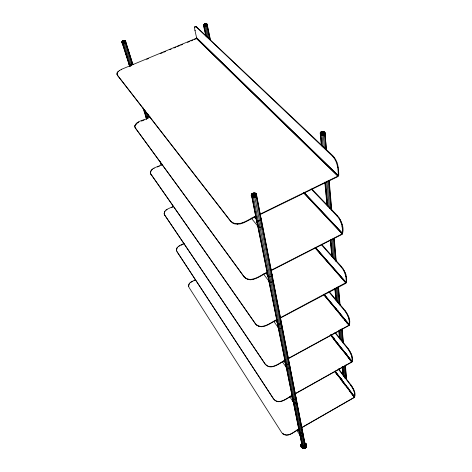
<?xml version="1.0" encoding="UTF-8"?>
<svg xmlns="http://www.w3.org/2000/svg" width="472" height="472" viewBox="0 0 472 472"><rect width="100%" height="100%" fill="white"/><g stroke="black" fill="none" stroke-linecap="round" stroke-linejoin="round"><path stroke-width="0.71" d="M210.583 40.598L207.155 24.343L206.146 23.6L204.305 23.907L204.535 26.544L207.096 25.73L206.819 24.768L203.609 24.456L204.801 24.025C206.117 23.081 207.232 23.824 207.161 25.199L206.388 26.231L207.096 25.677M326.341 149.524L325.007 133.611L326.465 150.19M322.553 135.541L324.547 134.915L323.875 132.597L323.043 131.54L324.187 131.794L321.054 134.26L321.107 135.334L322.252 135.606C326.358 135.564 325.851 131.21 321.827 131.676C323.515 132.207 322.748 136.485 324.524 134.945L325.09 134.166L323.485 135.458L322.24 135.6L322.683 132.036L323.043 131.54L324.187 131.794M260.131 214.577L337.84 176.611L338.778 175.242C338.725 168.362 337.899 160.769 332.742 155.666L195.939 26.349L194.942 26.644L194.617 28.739L196.576 37.736L196.269 38.303L121.328 69.39L118.065 71.508L117.186 72.759L117.08 74.375L117.186 72.759M320.771 132.254L321.815 131.729L320.217 133.01L320.777 132.213L323.06 131.535L320.801 132.184L320.234 132.951L321.827 131.676L320.217 133.01L320.399 134.732L322.252 135.606L320.488 134.762L320.287 133.889L320.842 133.128M323.414 134.508L324.99 133.169L323.414 134.508L321.013 134.402L320.317 133.729L323.875 132.597C326.518 133.033 323.237 134.845 322.164 134.479L321.314 132.78L322.683 132.036M321.42 145.512L320.417 133.942L321.497 145.459M296.681 430.092L299.926 435.019L299.325 432.057L299.614 430.871M299.926 435.019L299.938 434.405M122.378 42.509L122.484 43.448L123.192 43.636L125.652 42.698L125.369 40.869L123.741 40.627C121.835 44.126 127.517 43.973 124.643 41.329L124.537 41.023C124.696 39.79 126.095 41.571 125.853 42.155L132.514 63.401L133.458 64.587M204.801 24.025C206.14 24.149 206.158 26.869 207.043 25.771C206.276 27.659 201.998 25.529 204.352 25.529L206.122 23.6L206.889 23.901L205.22 23.629C200.37 25.812 207.167 28.81 205.214 23.629L206.866 23.854L204.293 23.93M304.818 443.45L304.812 442.889L306.021 443.745L306.635 445.255L305.408 447.81L304.098 448.329L302.587 448.193L302.764 447.013L301.584 445.568L301.974 444.099L300.994 444.406L300.823 446.04C300.534 447.592 304.918 449.362 301.372 447.067L301.584 445.568L300.782 445.804L301.26 446.17M289.92 396.958L293.218 401.825L293.236 401.188M256.396 194.724L256.261 193.862L256.502 194.777L255.989 195.738L253.57 196.564L254.868 196.275L256.438 194.735L254.673 193.691C253.989 191.844 253.311 196.499 253.747 197.514C255.01 197.697 257.441 196.14 256.396 194.724C243.652 192.529 258.603 202.577 255.269 194.7L255.511 193.231L256.39 193.933L256.703 195.762L256.131 196.682C251.847 199.225 251.293 195.732 254.673 193.691C259.258 191.809 245.41 194.759 255.582 193.225M293.218 401.825L292.546 397.772M282.439 361.853L286.238 367.287L285.448 363.363L285.796 362.089M286.238 367.287L286.262 366.626M273.86 321.491L278.185 327.438L278.22 326.76M278.185 327.438L277.3 322.205M189.178 283.66L188.641 286.339L188.629 284.887L190.157 282.563L195.396 279.725M263.435 273.931L268.792 280.946L268.833 280.256M304.222 445.804L305.071 447.002L303.649 447.173L302.552 447.904L304.033 448.07L305.419 447.515L305.319 446.359L304.546 445.415L306.393 446.453L305.496 447.798C301.679 448.913 306.918 448.317 305.071 447.002L305.974 443.733L306.593 445.356M268.792 280.946L267.754 274.91M210.176 39.713L207.066 24.691M177.112 247.664L176.504 250.408C175.991 246.213 181.384 244.968 184.163 243.422M302.587 448.193L304.104 448.4L303.738 445.999M125.853 42.096L125.552 42.734C124.626 44.781 120.159 42.881 122.649 41.577L122.838 40.922C123.398 40.557 126.254 40.751 125.316 41.866L123.658 42.675L122.059 42.427L121.87 41.931L122.826 40.928L124.702 40.639M251.187 218.023L257.694 226.017L257.747 225.315M251.895 196.393L256.402 219.651L254.072 216.801M164.881 211.179L164.203 213.969C163.837 209.161 170.392 208.258 173.43 206.335M152.379 169.118L150.556 171.837L150.409 173.1C150.367 167.46 158.503 167.064 161.961 164.557M255.269 194.7L254.845 196.216L255.081 197.325L253.759 197.556L256.166 196.659L256.331 195.862M125.629 41.707L125.534 42.74L123.941 43.518L124.868 43.212L124.537 42.232L122.838 40.922L122.124 41.489L123.747 40.621L122.124 41.436L121.841 42.032L122.301 43.271L123.044 43.56L125.552 42.734M256.261 193.862L251.629 195.597L252.355 196.387M203.662 24.361L203.633 25.435L205.285 25.647L206.229 25.358L207.155 24.343L206.223 24.202L206.122 23.6M302.8 445.651L301.348 447.102L302.54 447.987L304.051 448.158L305.455 447.574C308.216 443.91 303.508 450.176 306.275 446.754L306.54 445.013L304.416 444.476M305.484 447.851L306.393 446.736L306.582 445.025L305.649 445.727M304.918 445.556L305.166 444.565M301.053 446.17L302.015 443.639L301.101 444.748L301.443 444.96M303.756 446.282L302.924 446.188L303.756 446.282C304.54 446.789 305.62 444.429 304.564 446.188L303.797 446.488L302.328 445.94L302.062 444.223M302.977 433.88L303.006 435.408L301.584 436.234L300.752 436.057L299.897 434.765L302.003 445.196L302.21 444.524L301.986 445.184M136.673 123.646L135.016 125.688L134.821 126.933L134.703 126.59C136.225 120.065 145.624 120.413 150.108 117.003M122.384 43.335C122.726 41.896 121.717 42.474 122.508 43.312C123.404 44.067 122.283 41.07 124.071 40.887M304.871 444.099L305.018 444.872M260.048 214.146L337.81 176.168L338.276 175.484C338.217 168.604 337.386 161.011 332.235 155.907L196.346 27.052L194.942 26.644M325.043 134.207L323.473 135.452L324.524 134.945L325.013 133.322M207.297 25.181L206.606 26.184L205.727 26.526L204.777 26.621L203.638 26.048L205.774 35.848M271.022 270.273L342.141 233.947L342.572 233.339C342.666 227.179 341.457 220.654 337.079 216.028L311.125 188.936M251.582 195.662L253.576 196.635L255.96 195.673L253.57 196.482L252.408 196.21L253.069 193.213L251.989 193.868L254.39 193.024L252.024 193.85L255.907 195.614L253.57 196.482L251.629 195.597L251.529 194.712L253.759 195.55L254.98 195.095M280.185 317.809L346.224 282.48C346.401 276.911 344.955 271.223 341.179 267.005L321.609 245.003M288.421 358.325L348.985 325.232C350.236 320.352 347.852 314.665 344.707 310.765L329.067 292.133M302.399 430.912L302.428 432.446L300.994 433.272L299.537 432.558L299.508 431.024M294.835 393.819L351.734 361.912C352.95 357.452 350.519 352.348 347.764 348.743L334.878 332.648M320.771 134.732L320.559 133.995M301.614 427.573L354.389 397.247C355.546 393.176 353.115 388.603 350.708 385.282L338.619 369.505M289.248 362.885L288.298 364.36L287.342 364.626L286.38 364.461L285.418 363.086L278.161 327.155L279.17 328.553L280.197 328.713L281.973 327.769L281.979 326.087M285.418 363.086L285.672 362.254M129.812 66.05L129.393 64.747L131.759 64.422L132.514 63.401L125.605 41.76L125.357 42.763L125.499 41.855L125.8 42.214M306.375 446.429L305.443 447.544L304.033 448.07L305.443 447.544L306.34 446.394L304.652 446.406L304.045 448.123L305.455 447.574L306.393 446.453M205.285 25.647C200.812 26.09 207.987 22.975 206.223 24.202L206.164 25.223M273.188 280.356L272.061 281.926L270.952 282.232L269.842 282.079L268.769 280.663L277.507 323.426L279.288 324.164L280.327 323.875L281.082 323.208L281.088 321.526M128.478 61.667L129.245 64.67L130.85 64.782L132.514 63.454M258.019 224.831L257.671 225.728L257.96 226.578L260.019 227.286L261.234 226.949L262.479 225.339L262.184 224.495L272.904 279.518M257.098 222.902L256.379 219.362L256.674 220.212L257.541 220.778L258.75 220.914L260.886 219.863L261.24 218.961L260.939 218.117L262.048 223.787M301.036 444.636L301.921 443.279L301.024 444.4L301.643 444.724L300.817 445.78L301.449 447.397L301.75 447.291M195.349 26.473L194.629 27.411M206.211 25.299L207.131 24.296M203.774 25.252L203.863 26.308L206.411 26.208M253.063 193.225L254.373 192.983L253.063 193.26M125.316 41.866L123.646 42.616L125.481 41.235L122.124 41.436L122.838 40.922M123.658 42.675L125.286 41.813L125.263 40.81L122.083 42.368L122.726 42.722M122.165 42.893L122.443 42.362L122.112 42.864L123.027 43.566M206.223 24.202L203.403 24.886L204.352 25.529L205.261 25.506L205.621 24.857L207.049 24.261L206.181 25.246L203.633 25.435M160.763 162.238L160.574 163.294L161.831 163.69M207.066 24.75L207.302 25.246L206.152 26.296L203.821 26.284M251.44 194.818L252.054 193.85L252.603 194.458M145.718 116.566L146.35 117.38L147.152 117.439L149.034 116.218M122.649 41.577L122.744 42.574L121.894 41.919L123.652 41.984L124.643 41.329M124.809 43.206L125.57 42.651L123.292 43.542L122.508 43.312L122.596 42.38M323.875 132.597L324.807 132.361L324.931 133.128L323.403 134.443L322.152 134.591L320.317 133.729M324.895 132.39L325.108 134.113L324.547 134.915L322.228 135.552M320.311 133.948L320.854 133.181L320.287 133.889L320.399 134.732L322.081 135.659L323.32 135.57L325.007 134.39M256.455 218.978L256.473 219.875L257.122 220.583L258.219 220.914L259.482 220.772L261.169 219.35L256.603 195.125L255.936 194.423M322.116 132.136L320.801 132.184L320.305 133.794M325.108 134.113L324.553 134.874L323.385 135.334L324.264 134.898M251.499 194.718L251.765 196.641L253.564 197.615L255.989 196.877L256.626 196.022L256.603 195.125M322.5 133.694L323.373 134.337L324.895 133.11L320.399 133.653L320.317 132.903L320.842 132.184L324.37 133.836L324.931 133.128M295.519 393.695L351.752 362.154C353.976 357.929 350.726 352.124 348.135 348.537L335.244 332.447M325.013 133.228L323.403 134.443M306.428 446.659L305.496 447.798L304.104 448.4M304.528 446.164L305.012 445.574M306.393 446.736L305.408 447.81L304.098 448.329M300.994 444.406L301.927 443.279M203.68 25.299L204.205 24.674M125.357 42.763L125.682 42.368M205.456 26.456L203.863 26.308M123.221 42.02L123.629 42.533L125.239 41.772L122.732 42.598M206.282 26.196L206.954 25.789L206.901 24.88M122.165 41.394L123.646 40.922M205.621 24.857L204.352 25.529L205.267 25.529M192.841 281.259L190.157 282.563M255.087 197.314L256.172 196.612L253.747 197.514L256.131 196.682L255.081 197.325M178.705 246.49L179.555 245.658M125.286 41.813L123.629 42.533M167.082 209.71L166.008 210.04M254.963 197.178L255.942 196.7L253.847 197.379M204.093 26.261L204.565 26.538L203.762 25.989M207.279 25.258L206.836 24.969M255.989 195.738L253.576 196.635M251.989 193.868L253.086 193.225L254.673 193.691M252.892 194.063L254.107 193.608M299.112 429.231C294.416 431.284 288.144 438.146 282.875 433.721C288.486 437.703 294.233 431.131 299.071 429.03M301.655 427.768L354.401 397.459C356.502 393.607 353.31 388.385 351.056 385.087L338.512 368.732M353.622 390.285L353.971 390.09M354.189 391.831L354.531 391.63M354.431 393.04L354.779 392.846M351.793 386.839L352.142 386.645M352.796 388.568L353.144 388.368M255.907 195.614L253.57 196.446L253.193 195.467M350.708 385.282L351.056 385.087M176.422 250.166L176.935 251.541L273.624 399.094C278.923 405.684 287.206 398.126 292.321 395.483M351.764 357.092L352.136 356.885M176.935 251.541L273.571 398.869C278.869 405.46 287.159 397.896 292.274 395.253M350 352.183L350.371 351.976M350.891 354.035L351.262 353.829M351.493 355.729L351.864 355.522M137.676 122.944L138.809 122.319L138.697 121.971M347.764 348.743L348.135 348.537M348.926 350.36L349.298 350.153M303.059 446.294L302.481 445.881M256.213 195.101L256.567 194.859L256.39 193.933L255.535 193.219M285.253 360.348C279.707 363.027 270.987 371.039 265.223 364.242L164.545 214.837L265.158 363.983C270.928 370.78 279.654 362.762 285.2 360.083M288.475 358.59L349.009 325.509C351.345 320.883 348.065 314.44 345.103 310.546L328.984 291.36M348.696 318.193L349.097 317.981M348.991 319.733L349.386 319.514M347.091 314.352L347.492 314.134M348.041 316.34L348.442 316.122M344.707 310.765L345.103 310.546M345.941 312.429L346.342 312.21M276.993 319.839C270.981 322.559 261.801 330.966 255.517 324.016L150.739 173.92L255.446 323.715C261.736 330.666 270.91 322.252 276.934 319.532M280.244 318.116L345.846 283.342C348.301 278.25 345.032 271.028 341.61 266.774L321.538 244.242M345.469 274.94L345.899 274.716M345.793 276.686L346.218 276.462M343.74 270.745L344.171 270.515M344.767 272.893L345.197 272.668M341.179 267.005L341.61 266.774M342.507 268.71L342.938 268.485M323.503 135.381L324.382 134.927M267.181 272.633C260.656 275.394 251.039 284.091 244.195 277.07L135.134 127.7L244.107 276.71C250.957 283.731 260.579 275.034 267.111 272.273M271.093 270.633L342.171 234.318C344.743 228.66 341.533 220.471 337.539 215.798L312.081 189.248M342.07 226.56L342.536 226.324M340.943 222.271L341.409 222.035M341.716 224.554L342.182 224.318M337.079 216.028L337.539 215.798M338.501 217.781L338.967 217.545M339.834 219.928L340.3 219.698M323.373 134.337L324.37 133.836L323.06 133.6M194.157 280.598L195.467 279.943M116.944 73.98L117.498 75.449L230.802 221.557C238.566 228.69 248.838 219.25 256.184 216.506M117.498 75.449L117.363 75.054L230.702 221.126C238.466 228.265 248.744 218.825 256.095 216.076M337.681 167.436L338.188 167.194M180.947 245.263L183.578 243.983M321.261 135.299L320.376 134.679M336.436 162.527L336.943 162.285M337.279 165.106L337.787 164.858M333.775 157.683L334.288 157.442M335.226 159.967L335.734 159.725M332.235 155.907L332.742 155.666M171.578 207.521L173.584 206.577M157.394 166.982L159.394 166.073M141.494 121.145L144.178 119.976M146.19 119.103L147.53 118.513M305.301 444.022L305.974 443.733L304.517 443.45L305.703 444.884M251.735 196.594C253.859 198.063 251.075 196.641 251.753 195.685M129.629 66.393L131.67 65.543M146.65 59.33L148.692 58.481M160.268 53.678L162.315 52.829M163.672 52.262L165.719 51.419M169.802 49.719L171.165 49.159M173.891 48.026L175.932 47.176M177.295 46.61L179.336 45.766M180.699 45.2L182.741 44.35M187.508 42.374L189.549 41.524M190.912 40.964L192.954 40.114M194.316 39.548L196.358 38.698M195.532 26.515L195.939 26.349M196.346 27.052L196.753 26.88M194.912 30.491L195.314 30.326M304.051 448.158L305.461 447.598M122.826 40.952L123.776 40.681M324.128 131.788L324.919 132.443M252.16 196.606L252.939 197.331M323.869 132.951L320.317 132.903L321.308 133.139M122.968 43.507L124.012 43.477M251.6 195.685L251.83 196.665L252.591 197.314M205.232 23.907L206.069 24.013M205.19 24.969L204.352 24.863M128.968 64.033L129.611 64.817L131.381 64.611L132.496 63.62L131.847 62.841M122.808 41.329L125.21 41.76M303.649 447.173L301.39 447.338M146.556 118.59L146.143 117.31L147.618 117.345L149.046 116.041L149.948 117.209M321.054 134.26L322.158 134.514M321.084 135.287L322.24 135.6M161.288 164.84L160.875 163.542L161.512 163.701M123.18 43.483L122.331 42.793M203.633 25.376L205.273 25.588L203.633 25.376L203.403 24.886M123.652 41.984L124.537 42.232L124.484 41.571M251.694 195.786L251.83 196.665M304.387 447.031L305.419 447.515M253.759 195.55L254.845 196.216L253.086 193.225M304.859 443.114L306.057 443.957M304.859 443.255L306.033 444.081M302.298 445.904L302.959 446.376M320.399 133.653L321.078 134.231M320.399 134.732L321.107 135.334M196.576 37.736L338.276 175.484M196.57 37.961L338.229 175.737M196.452 38.167L338.052 175.991M196.269 38.303L337.81 176.168M304.711 193.072L342.572 233.339M304.169 192.741L342.524 233.557M304.027 192.954L342.365 233.782M303.313 192.576L342.141 233.947M282.923 433.921L281.701 432.57L189.06 287.466L188.564 286.126M315.65 247.617L346.224 282.48M315.615 247.806L346.177 282.675M317.65 250.384L324.925 258.685M325.898 259.789L327.35 261.453M329.291 263.665L330.258 264.768M335.592 270.857L341.415 277.501M342.867 279.158L344.324 280.822M314.995 247.446L346.029 282.87M315.284 248.142L345.823 283.023M335.108 307.313L336.052 308.446M337.456 310.145L338.4 311.272M339.805 312.971L340.749 314.104M324.004 294.168L349.363 324.742M323.969 294.333L349.315 324.907M324.052 294.646L348.926 324.653M323.839 294.51L349.18 325.084M323.65 294.646L348.985 325.232M341.97 317.013L342.908 318.146M344.318 319.845L345.256 320.978M346.66 322.677L347.598 323.81M129.393 64.747L130.331 65.885M333.232 337.02L334.147 338.176M331.786 335.586L332.701 336.743M345.97 353.475L347.339 355.209M331.043 334.908L352.088 361.463M331.008 335.055L352.047 361.611M331.084 335.332L338.4 344.566M341.604 348.607L352.118 361.882M330.429 334.642L351.917 361.776M330.707 335.35L351.734 361.912M333.934 339.633L334.849 340.79M335.763 341.94L336.678 343.097M337.586 344.253L340.79 348.295M348.1 357.534L349.014 358.69M349.929 359.841L351.752 362.154M320.842 132.184L321.314 132.78M146.143 117.31L147.04 118.478M265.919 273.264L267.712 275.601M341.262 378.514L342.153 379.683M340.3 377.606L341.191 378.774M347.864 387.547L348.755 388.716M335.144 371.098L354.714 396.84M335.108 371.228L354.673 396.97M334.996 371.37L354.555 397.123M334.831 371.493L354.389 397.247M334.854 371.706L337.964 375.8M340.631 379.317L345.516 385.754M349.516 391.017L353.068 395.701M160.875 163.542L161.743 164.734M275.53 320.506L277.265 322.883M283.755 360.956L285.448 363.363M290.87 395.973L292.528 398.409M297.702 429.597L299.325 432.057M301.944 445.002L302.399 445.928M346.371 378.957L346.637 379.635L345.351 365.027M134.703 126.59L135.252 128.042M150.302 172.793L150.839 174.227M164.114 213.698L164.639 215.102M271.86 274.161L272.143 274.999L271.837 275.884L269.884 276.881L268.774 276.728L267.683 275.318M134.898 125.34L135.016 125.688M150.456 171.537L150.556 171.837M118.065 71.508L118.201 71.897M135.688 124.077L135.8 124.419M151.17 170.268L151.27 170.575M119.493 70.346L119.622 70.741M136.998 122.915L137.11 123.257M121.328 69.39L121.457 69.785M153.96 168.191L154.067 168.492M289.755 366.012L289.767 367.647L288.121 368.549L287.165 368.384L286.209 367.015M295.832 397.2L295.85 398.787L295.201 399.401L294.31 399.654L292.746 398.928L285.684 364.396M122.484 43.448L129.245 64.67M122.183 43.035L129.694 66.469M142.833 107.51L146.538 119.133M159.908 161.206L161.288 165.383M124.118 43.542L130.85 64.782M144.934 110.466L147.152 117.439M123.192 43.636L129.942 64.865M129.611 64.817L130.03 66.121M143.464 108.324L146.35 117.38M122.814 43.878L123.9 47.3M125.646 52.77L127.169 57.56M293.189 401.566L294.097 402.899L294.988 403.07L295.873 402.817L296.746 401.401L289.118 362.738M147.819 113.97L148.698 116.761M125.021 43.2L131.729 64.44M146.468 112.33L148.007 117.209M125.652 42.698L132.337 63.938M320.553 134.597L320.399 134.007L320.453 134.756M230.702 221.126L230.802 221.557M244.107 276.71L244.195 277.07M255.446 323.715L255.517 324.016M232.366 222.572L232.466 222.996M245.664 278.161L245.753 278.521M256.904 325.155L256.98 325.462M234.667 223.498L234.767 223.923M247.794 279.111L247.877 279.471M258.892 326.111L258.963 326.417M237.375 223.811L237.469 224.235M250.29 279.459L250.372 279.819M261.205 326.482L261.276 326.789M240.218 223.468L240.313 223.893M252.898 279.17L252.98 279.53M263.618 326.235L263.683 326.536M242.915 222.513L243.009 222.937M255.364 278.273L255.446 278.633M265.883 325.385L265.954 325.692M203.904 26.237L206.146 36.25M205.727 26.526L208.146 37.742M204.777 26.621L207.055 37.135M206.606 26.184L209.468 39.506M295.018 408.687L295.307 410.127M252.431 197.29L257.122 220.583M256.674 220.212L302.239 445.946M257.382 224.318L267.954 276.651M292.776 399.513L299.301 431.797M251.771 196.588L257.694 226.017M125.499 41.855L125.587 42.303M253.564 197.615L258.219 220.914M257.541 220.778L302.841 446.477M254.868 197.461L259.482 220.772M258.75 220.914L303.655 446.648M255.989 196.877L260.562 220.2M259.978 220.577L304.464 446.418M261.24 218.961L305.384 445.774M273.04 280.232L288.988 362.083M296.634 401.342L305.012 444.329M256.626 196.022L261.169 219.35M260.886 219.863L305.048 445.839M324.824 182.145L326.948 204.724M330.27 240.047L331.704 255.287M334.878 289.012L335.899 299.868M338.819 330.937L339.51 338.235M342.182 366.661L342.938 374.685M325.951 182.611L328.176 206.659M331.244 239.805L332.854 257.228M335.775 288.775L336.914 301.077M339.58 329.94L340.459 339.421M342.955 366.372L343.899 376.585M321.019 135.346L322.022 146.143M325.279 183.555L325.414 185.012M325.757 188.653L325.892 190.11M326.235 193.75L326.37 195.207M326.648 198.122L326.848 200.305M327.19 203.951L327.326 205.408M330.907 243.64L331.108 245.818M331.379 248.72L331.586 250.897M331.857 253.8L331.993 255.252M335.149 288.988L335.356 291.159M335.627 294.056L335.828 296.227M339.35 333.857L339.622 336.778M342.696 369.6L342.902 371.794M325.096 182.139L327.279 205.444M330.524 240.047L332.087 256.738M335.043 288.286L336.194 300.581M339.038 330.907L339.787 338.937M342.383 366.62L343.203 375.376M326.948 181.26L329.397 208.229M332.217 239.204L333.999 258.809M336.607 287.46L337.987 302.658M340.412 329.35L341.409 340.294M343.793 366.52L344.855 378.19M322.081 135.659L323.143 147.181M324.388 135.104L325.668 149.524M328.052 180.959L330.53 208.665M333.232 238.926L335.114 259.989M337.545 287.2L339.032 303.85M341.291 329.108L342.395 341.51M344.613 366.29L345.651 377.96M323.32 135.57L324.423 147.819M329.155 180.286L331.775 210.193M334.241 238.277L336.276 261.535M338.477 286.587L340.129 305.425M342.153 328.536L343.433 343.144M328.872 180.298L331.409 209.509M333.975 238.283L335.999 261.571M338.235 286.592L339.805 304.717M341.964 329.267L343.221 343.179M345.179 365.741L346.401 379.612M256.656 195.803L256.52 194.918L256.626 195.809M206.17 23.618L205.22 23.629L206.17 23.618"/></g></svg>
